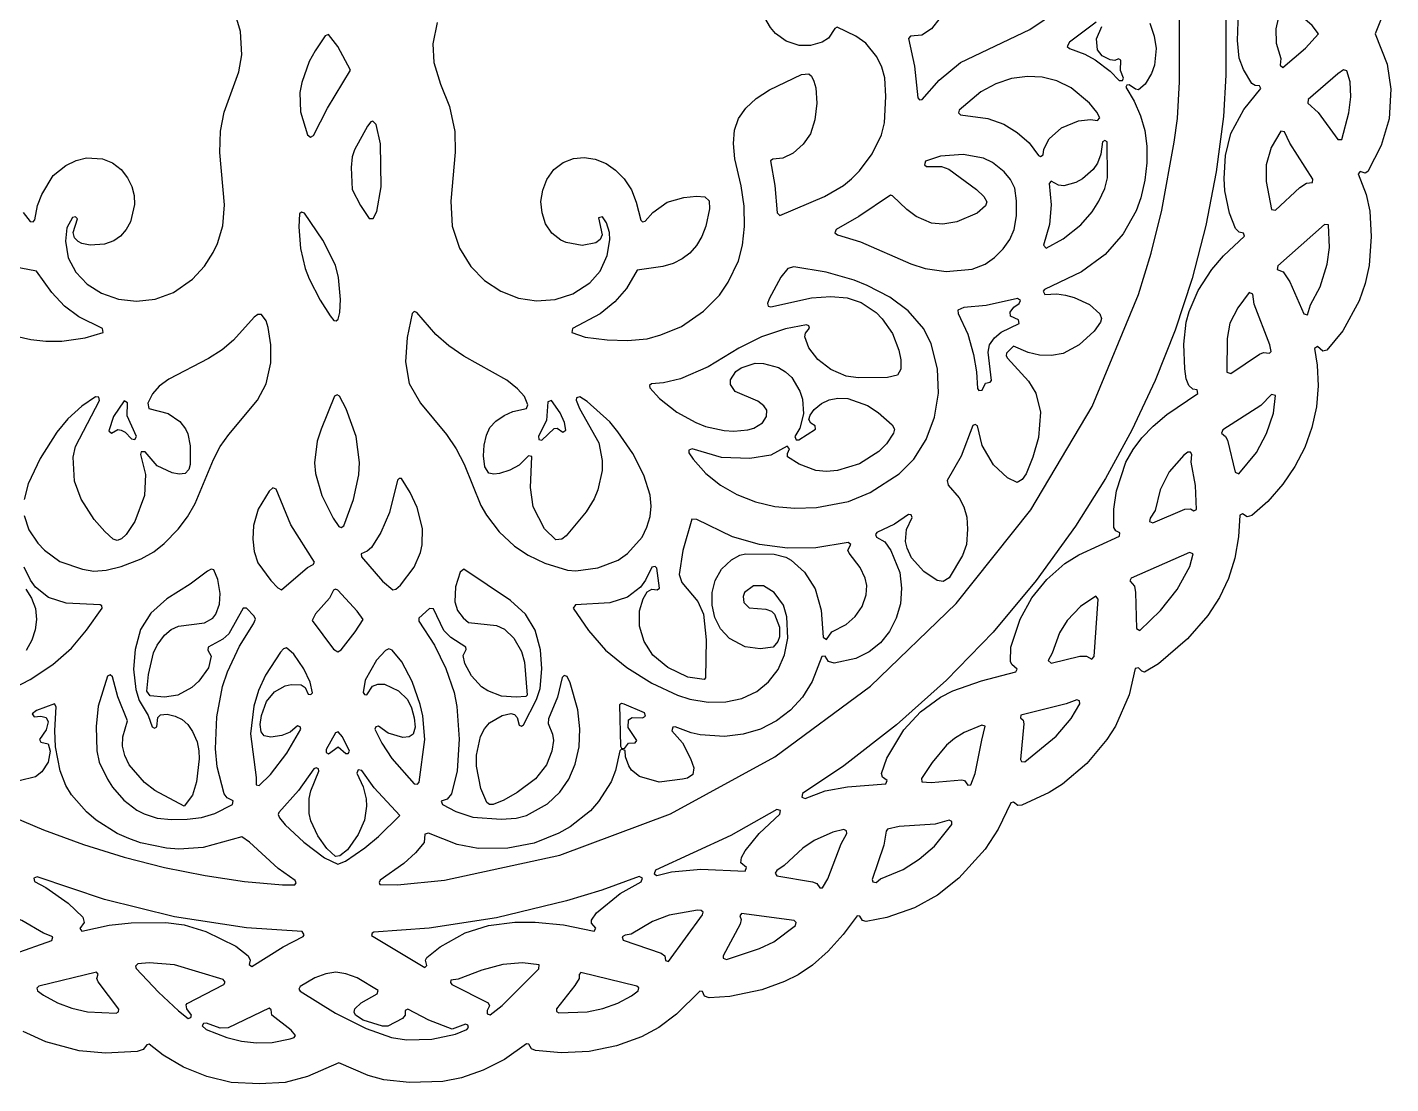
# Model space of a CAD drawing. Header units: metres. Extents: x 5 to 295, y 5 to 295.
# Drawn here: x 107.1 to 295.3, y 5.4 to 151.2 of the extents above; entities that cross this region are included whole.
import ezdxf

# ---------------------------------------------------------------- set-up
doc = ezdxf.new("R2010")
doc.units = ezdxf.units.M

msp = doc.modelspace()

# ---------------------------------------------------------------- linework, layer by layer
at = {"layer": 'CUT'}
for points in [[(106.5676, 125.6128), (107.5645, 124.3835), (107.9593, 124.337), (108.1762, 124.5863), (108.5726, 126.5718), (109.1451, 128.0857), (110.7004, 130.7129), (112.4444, 132.1162), (113.8794, 132.7709), (115.3173, 133.1525), (117.528, 133.0277), (118.8932, 132.4455), (120.0778, 131.5556), (120.9883, 130.3805), (121.5735, 129.2127), (121.8773, 127.9694), (121.9378, 126.6987), (121.4046, 124.3412), (120.7864, 123.2482), (120.0293, 122.3696), (119.0725, 121.7076), (117.7992, 121.2562), (115.8111, 121.1081), (114.6592, 121.325), (114.1693, 121.6076), (113.6672, 122.1199), (113.4931, 122.8403), (114.0514, 124.7316), (113.7827, 125.0223), (113.3725, 124.9008), (112.6222, 123.4818), (112.4198, 121.6536), (112.8011, 119.3753), (113.8539, 117.3577), (115.4028, 115.7322), (117.3972, 114.48), (119.725, 113.6751), (122.2122, 113.3901), (124.8144, 113.6754), (127.3279, 114.5865), (129.9459, 116.4148), (131.5962, 118.206), (132.811, 120.0818), (133.4062, 121.3298), (134.1431, 123.7665), (134.3497, 126.6609), (133.7361, 133.8967), (133.7968, 136.8517), (134.3038, 139.4643), (136.3545, 145.003), (136.7529, 147.3769), (136.5476, 150.5926), (134.3808, 158.0358)], [(294.962, 154.7377), (293.1519, 150.2732), (294.8143, 146.0619), (295.3174, 142.6404), (295.0816, 138.5194), (293.9877, 134.8437), (292.1742, 131.276), (291.803, 131.0406), (291.1218, 131.2753), (290.8304, 130.9582), (291.9104, 128.1162), (292.446, 125.7854), (292.622, 122.3079), (292.3245, 118.286), (291.7984, 115.8303), (290.9425, 113.4324), (288.684, 109.2688), (286.5173, 106.6094), (285.9272, 106.472), (285.2255, 107.1232), (284.8172, 106.8528), (285.1811, 104.5556), (285.2972, 101.6805), (285.0639, 98.7852), (284.4322, 95.9243), (283.4512, 93.1718), (282.0923, 90.5773), (280.4352, 88.1062), (278.3763, 85.7453), (276.1598, 83.7782), (275.4994, 83.6123), (274.8576, 84.0388), (274.4998, 83.851), (274.3061, 80.8395), (273.7831, 77.9046), (272.9294, 75.1271), (271.6895, 72.4902), (270.0953, 70.0041), (267.2842, 66.7725), (263.2644, 63.3431), (261.3371, 62.1963), (260.9624, 62.2978), (260.5083, 62.7947), (260.0581, 62.6936), (259.2374, 59.0707), (257.3311, 54.7297), (256.1566, 52.8916), (253.3745, 49.5824), (250.0093, 46.7443), (248.1741, 45.5709), (244.3932, 43.8311), (243.8633, 43.7738), (243.2587, 44.2462), (242.868, 44.1646), (241.124, 40.509), (239.3401, 37.7452), (235.7298, 33.7532), (232.7781, 31.3889), (229.5814, 29.6388), (225.7741, 28.3292), (222.9026, 27.7685), (222.4048, 27.9055), (222.0423, 28.509), (221.676, 28.5451), (219.7658, 25.9633), (217.699, 23.6621), (215.5318, 21.7291), (213.5487, 20.436), (211.6283, 19.4915), (208.5208, 18.3481), (204.0978, 17.4315), (201.25, 17.2271), (200.6215, 17.461), (200.3256, 18.1154), (199.955, 18.1451), (196.7553, 14.9642), (194.3059, 13.1328), (191.9359, 11.8431), (188.4792, 10.6046), (184.699, 9.839), (180.8047, 9.6342), (177.2692, 9.9588), (176.7457, 10.1943), (176.364, 10.8302), (176.0396, 10.9022), (173.0016, 8.7342), (170.0772, 7.2549), (167.0668, 6.1816), (164.5149, 5.7083), (159.8798, 5.5615), (156.3332, 5.9436), (154.1978, 6.5438), (150.156, 8.2534), (145.7998, 6.3672), (142.7281, 5.5678), (139.1718, 5.3859), (135.3031, 5.5671), (131.9054, 6.3963), (128.708, 7.687), (125.9021, 9.3093), (123.9741, 10.8363), (123.6548, 10.7495), (123.1447, 10.1263), (122.2912, 9.8192), (117.9557, 9.6045), (114.326, 9.9324), (109.7201, 11.1749), (106.5576, 12.6095)], [(272.5534, 155.1679), (272.5538, 144.5492), (272.2312, 138.8555), (271.2305, 131.2338), (269.7972, 123.804), (267.9123, 116.5005), (265.5643, 109.3707), (262.8148, 102.4092), (259.5869, 95.5698), (255.9364, 88.8872), (251.8266, 82.3426), (246.3965, 74.8303), (240.4288, 67.7217), (234.0038, 61.0606), (227.1078, 54.8967), (219.8319, 49.2332), (214.1457, 45.4462), (214.0637, 44.9337), (214.4927, 44.7671), (217.2506, 45.8122), (220.3603, 46.3781), (225.6393, 46.7589), (225.8041, 47.2318), (225.1889, 47.7098), (225.0546, 48.1761), (225.7751, 50.3007), (228.1338, 54.225), (230.413, 56.716), (233.1961, 58.7342), (234.8913, 59.583), (238.817, 60.9892), (243.5546, 62.2153), (243.7735, 62.5958), (243.7735, 62.5958), (243.0172, 63.2489), (242.8382, 63.636), (242.9042, 65.6271), (244.1965, 69.5038), (245.7918, 72.4342), (247.864, 74.9858), (250.3555, 77.1752), (252.2555, 78.3591), (257.9021, 80.9426), (257.9271, 81.4076), (257.3881, 81.6924), (257.1115, 82.1261), (257.1049, 84.6522), (257.4659, 87.2226), (258.7783, 91.1689), (259.7617, 92.9196), (260.9771, 94.5402), (262.5174, 96.1442), (264.4086, 97.7359), (268.686, 100.6344), (268.5958, 101.1254), (267.9851, 101.247), (267.4324, 101.7271), (267.105, 102.6489), (266.9199, 104.0417), (266.7444, 107.4268), (267.0957, 110.5011), (267.4803, 111.9592), (268.7251, 114.8436), (270.618, 117.746), (272.2473, 119.6436), (275.1375, 122.3625), (275.0068, 122.774), (274.4114, 122.8921), (273.9043, 123.4183), (273.0584, 125.5135), (272.4022, 128.6258), (272.3097, 130.2941), (272.5198, 133.4943), (273.2703, 136.503), (275.0637, 139.8245), (277.3935, 142.7186), (277.1861, 143.0953), (276.5928, 143.1188), (276.1287, 143.4279), (275.0006, 145.3594), (274.3911, 146.9257), (274.1552, 149.3592), (274.3016, 153.2031)], [(262.0716, 151.737), (262.6783, 149.9454), (262.9444, 148.2318), (262.7266, 145.943), (262.3041, 144.8027), (261.4262, 143.3268), (260.4866, 142.5574), (260.0708, 142.6462), (259.2223, 143.2504), (258.9003, 143.1721), (258.7572, 142.9124), (259.9017, 140.9583), (260.7717, 138.9719), (261.3575, 136.9477), (261.6517, 134.7774), (261.6528, 132.4466), (261.3916, 130.0953), (260.8322, 127.64), (260.1944, 125.8466), (258.4048, 122.6489), (255.8848, 119.8002), (252.6601, 117.4378), (247.5324, 115.0099), (247.3278, 114.7446), (247.5925, 114.2901), (249.239, 114.3794), (250.44, 114.2223), (251.6298, 113.8927), (253.7441, 112.9234), (255.1523, 111.6378), (255.3835, 110.9748), (255.2541, 110.4616), (254.3847, 109.2438), (252.3301, 107.3651), (250.1115, 106.1768), (248.4927, 105.8737), (246.8361, 105.9087), (245.2792, 106.2907), (243.276, 107.1794), (242.3101, 106.2139), (242.2467, 105.8514), (242.4465, 105.5162), (245.3352, 102.3353), (246.3242, 100.6964), (246.9779, 98.0797), (246.7051, 94.5679), (245.945, 91.8495), (244.9991, 89.5686), (244.4531, 88.7662), (243.7537, 88.3568), (242.4478, 89.0149), (240.5004, 90.7893), (238.9304, 93.4565), (238.3039, 96.1808), (237.9613, 96.3775), (237.6422, 96.2063), (236.0375, 91.9789), (234.0829, 88.6441), (234.2396, 87.9775), (235.764, 86.2417), (236.411, 84.9914), (236.8053, 83.5773), (236.9285, 81.8954), (236.7518, 79.7791), (236.2158, 78.2756), (234.3939, 75.1925), (233.5547, 74.7038), (232.7251, 74.8435), (230.885, 76.0834), (229.1849, 77.9685), (228.5576, 79.2807), (228.3641, 80.2156), (228.489, 81.881), (229.2883, 83.5277), (229.1368, 83.8961), (228.7408, 83.9393), (226.8345, 82.5829), (224.4122, 81.4433), (224.2265, 81.1726), (224.3671, 80.8035), (225.4842, 80.1438), (226.3417, 78.9911), (227.5827, 75.9521), (227.817, 73.7721), (227.6378, 71.6227), (227.0701, 69.6209), (226.1426, 67.7963), (224.8844, 66.2386), (223.3528, 64.9993), (221.5001, 64.0522), (218.5133, 63.4235), (217.7241, 63.6422), (217.2488, 64.3896), (216.8122, 64.3439), (215.49, 60.8728), (214.1511, 58.7305), (212.4846, 56.9151), (210.5508, 55.4572), (208.3224, 54.3176), (205.9417, 53.6132), (203.3865, 53.2866), (200.024, 53.5251), (198.7673, 53.7962), (196.5688, 54.6224), (196.237, 54.5736), (196.1121, 54.0623), (197.5919, 52.4445), (198.6989, 50.2886), (199.1325, 48.9601), (198.9919, 48.0513), (198.2685, 47.5713), (197.552, 47.3999), (194.3382, 47.0176), (191.644, 47.7918), (190.5286, 48.677), (190.1456, 49.2369), (189.7007, 50.4774), (189.6551, 51.385), (189.1349, 51.5673), (188.9358, 51.3451), (188.3199, 48.6141), (187.7057, 47.0532), (185.9779, 44.3301), (184.8534, 43.0542), (182.0566, 40.8273), (180.4854, 39.9404), (177.0914, 38.5945), (173.4478, 37.8795), (169.3631, 37.8489), (166.4525, 38.3862), (162.5202, 39.9614), (162.5202, 39.9614), (162.0147, 39.8236), (161.8975, 38.6784), (160.7201, 37.259), (159.0901, 35.7787), (155.8307, 33.468), (155.7018, 33.1667), (155.8199, 32.8984), (158.2556, 32.8469), (164.7423, 33.4863), (180.6456, 36.9343), (195.9119, 42.6329), (210.3183, 50.4959), (223.5352, 60.2374), (235.3433, 71.6373), (245.6401, 84.5907), (254.0946, 98.8597), (260.51, 114.2874), (262.2668, 120.0215), (263.7289, 125.9275), (265.4274, 135.2977), (265.8661, 138.6066), (266.1862, 143.6433), (266.1866, 154.0952)], [(163.7358, 151.8415), (163.0996, 148.8684), (163.2499, 146.2963), (164.1671, 143.3183), (165.4091, 140.2359), (166.1439, 136.7687), (166.1759, 133.9547), (165.5904, 127.186), (165.7898, 123.7162), (166.8172, 120.7057), (168.3623, 118.1637), (170.2633, 116.2092), (172.4809, 114.7404), (174.9277, 113.7907), (177.4148, 113.4208), (180.0167, 113.6183), (182.4406, 114.4046), (184.7901, 115.89), (186.1921, 117.5109), (187.1577, 119.6711), (187.5518, 121.8216), (187.4881, 122.8749), (187.093, 124.1756), (186.5126, 124.9989), (185.97, 124.8888), (186.4785, 122.5315), (186.1898, 121.9083), (185.6079, 121.4273), (183.7123, 121.0505), (181.5073, 121.4644), (180.7909, 121.7891), (179.5606, 122.7798), (178.6743, 124.0582), (178.1837, 125.5529), (178.033, 127.1338), (178.274, 128.696), (178.8339, 130.1741), (179.8211, 131.5396), (181.0902, 132.5117), (182.5207, 133.0629), (184.0105, 133.2174), (185.5003, 132.9826), (187.0144, 132.353), (188.3088, 131.4397), (189.5074, 130.2407), (190.5111, 128.741), (191.1911, 127.0498), (191.8048, 124.5739), (192.0365, 124.3312), (192.4333, 124.4031), (193.4617, 125.6128), (195.4395, 127.0594), (197.7651, 127.6754), (199.4894, 127.8565), (200.6469, 127.752), (201.2567, 127.2026), (201.2991, 126.107), (200.7959, 123.7461), (200.2276, 122.3105), (199.5066, 121.0795), (198.6013, 120.0239), (197.5439, 119.2078), (196.2804, 118.5653), (194.8483, 118.1505), (191.3244, 117.6746), (189.8583, 115.148), (188.2515, 113.2776), (186.2255, 111.6133), (182.3754, 109.6117), (182.2993, 109.0608), (184.1288, 108.4032), (187.1549, 108.0228), (189.964, 107.9348), (192.6845, 108.1624), (194.5841, 108.7157), (197.4116, 109.8689), (200.4776, 111.977), (202.6715, 114.1955), (203.879, 115.9891), (205.2863, 118.9468), (205.8645, 121.107), (206.1282, 123.6802), (206.0691, 126.4947), (205.6643, 129.2985), (204.8178, 133.0361), (204.6049, 135.1446), (204.7559, 136.9755), (205.2861, 138.5731), (206.2977, 140.0307), (207.7329, 141.3473), (209.5836, 142.5531), (214.0133, 144.6537), (215.0169, 144.7668), (215.3871, 144.4358), (215.7049, 143.7434), (215.9517, 142.8386), (216.0973, 140.6867), (215.857, 138.4013), (215.2542, 136.4851), (214.216, 135.0268), (212.8446, 133.8027), (211.4045, 133.1088), (210.028, 132.9941), (209.7289, 132.7248), (210.2972, 129.3343), (210.6476, 125.5488), (211.0027, 125.1772), (217.193, 127.8164), (219.7899, 129.3573), (220.9182, 130.2803), (221.9853, 131.3474), (223.7455, 133.7217), (225.0296, 136.3445), (225.4612, 137.9958), (225.6396, 141.6297), (225.5189, 144.2167), (225.0893, 145.6638), (224.392, 147.115), (222.8576, 148.9726), (221.5112, 149.9431), (218.9031, 151.1697), (218.6187, 151.0147), (217.7191, 149.6885), (216.8422, 149.1003), (215.2581, 148.6516), (213.6607, 148.6793), (211.8722, 149.2708), (210.428, 150.3319), (209.7289, 151.1269), (208.6293, 153.0078)], [(233.0749, 152.4087), (231.9392, 150.9594), (230.5909, 150.0712), (229.0584, 149.961), (228.7691, 149.6283), (229.5985, 145.8029), (230.0598, 141.4273), (230.2956, 141.1534), (230.6551, 141.1907), (233.0005, 143.854), (235.9382, 146.2934), (245.5067, 150.8786), (249.611, 153.6058)], [(254.6567, 151.8792), (250.9783, 149.1139), (250.6702, 148.5384), (250.9732, 148.2377), (253.1037, 147.4455), (254.5365, 146.6844), (256.5975, 145.0946), (257.8178, 143.8221), (258.2769, 143.813), (258.4416, 144.1732), (258.0141, 145.2043), (258.0846, 146.6134), (257.7585, 146.7974), (257.2184, 146.5982), (256.5841, 146.6633), (255.5117, 147.2305), (254.8568, 148.0663), (254.7055, 149.5946), (255.4273, 151.2664)], [(105.6116, 108.5648), (107.6394, 108.0756), (109.7219, 107.8472), (111.891, 107.8781), (115.1321, 108.3129), (117.5973, 109.0558), (117.5052, 109.6012), (114.2772, 111.2007), (112.2871, 112.7089), (110.5411, 114.5762), (108.4003, 117.5206), (104.0792, 118.3582)], [(106.71, 83.8152), (107.3439, 81.8049), (108.6029, 79.9884), (109.5212, 79.0387), (111.6226, 77.4613), (114.7473, 76.3758), (114.7473, 76.3758), (116.3151, 76.1203), (118.0428, 76.264), (120.12, 76.747), (122.848, 77.8306), (124.5916, 78.8021), (126.058, 79.9498), (127.9508, 81.9281), (129.2526, 83.6041), (130.3354, 85.4482), (132.8416, 91.5417), (133.7605, 93.3224), (134.9545, 94.9961), (138.8943, 99.6928), (140.0997, 101.982), (140.7352, 104.8546), (140.7673, 107.3696), (140.3867, 109.7401), (140.0918, 110.6632), (139.4733, 111.5171), (138.9764, 111.5465), (138.446, 111.1623), (135.6257, 107.9951), (134.0224, 106.656), (132.1366, 105.4575), (126.6886, 102.6331), (125.3422, 101.6339), (124.4093, 100.582), (123.7923, 99.2859), (123.8974, 98.5806), (126.592, 97.8798), (128.2133, 96.759), (129.0008, 95.7574), (129.3162, 95.0567), (129.6413, 93.4001), (129.6342, 90.8157), (129.4557, 90.1672), (128.9121, 89.6075), (128.0989, 89.5263), (127.1341, 89.7066), (125.0621, 90.6511), (123.4208, 92.599), (122.8756, 92.5801), (122.7761, 92.231), (123.4619, 89.4512), (123.3107, 86.5583), (121.9824, 82.9786), (120.7916, 81.1551), (120.1663, 80.5626), (119.5368, 80.357), (119.0139, 80.553), (117.8393, 81.5809), (116.3852, 83.2695), (114.5658, 86.0434), (113.6668, 88.5543), (113.4912, 91.8377), (113.8193, 93.3309), (117.0924, 99.6837), (117.0348, 100.1175), (116.5483, 100.197), (114.6697, 98.9069), (112.7273, 97.136), (111.2006, 95.2896), (108.9364, 91.6607), (107.255, 88.156), (106.7303, 86.0247)], [(104.2536, 59.4657), (107.5229, 61.173), (110.6532, 63.2504), (113.2237, 65.4742), (115.3275, 67.9577), (117.4992, 71.0008), (117.4407, 71.3271), (117.1901, 71.4858), (112.5155, 71.7139), (110.0598, 72.4996), (108.2703, 73.924), (107.5753, 74.861), (106.6943, 76.6691)], [(106.943, 73.647), (107.7324, 72.4071), (108.282, 70.9673), (108.4298, 69.4558), (108.2511, 68.0099), (107.7694, 66.594), (106.97, 65.1886)], [(103.9536, 42.7264), (109.3745, 40.424), (114.9029, 38.4051), (120.5072, 36.6447), (126.1011, 35.2171), (131.6769, 34.102), (137.1436, 33.3131), (142.3447, 32.8166), (144.078, 32.8261), (144.2478, 33.1174), (144.127, 33.4322), (141.7611, 35.0743), (137.794, 38.7166), (136.771, 39.4351), (131.4085, 37.9639), (128.0704, 37.759), (126.3473, 37.9053), (122.7727, 38.6412), (121.1381, 39.2156), (119.5324, 39.932), (116.6369, 41.7747), (115.3018, 42.8975), (113.2502, 45.242), (112.4773, 46.5415), (111.6898, 48.5546), (111.0304, 51.8739), (110.9423, 54.1329), (111.1474, 57.3886), (110.8892, 57.7941), (108.4061, 56.9122), (107.8173, 56.4329), (108.1122, 56.0007), (109.0236, 56.1078), (109.7436, 55.9148), (110.0417, 55.3088), (109.7366, 54.2097), (108.8216, 52.91), (109.0237, 52.5225), (110.0407, 52.2966), (110.3061, 51.296), (110.0342, 49.7698), (109.1524, 48.4184), (108.2574, 47.7294), (106.0041, 47.1662)]]:
    msp.add_lwpolyline(points, dxfattribs=at)
for points in [[(280.8427, 154.5598), (280.4894, 154.64), (280.2226, 154.395), (279.4666, 150.9625), (279.521, 149.0004), (280.1405, 146.8541), (280.0511, 145.9463), (280.4132, 145.6134), (283.5594, 148.271), (285.3355, 150.2641), (284.4686, 151.406), (280.8427, 154.5598)], [(145.824, 136.3257), (146.2083, 136.0155), (146.6309, 136.2611), (148.5852, 139.9932), (151.772, 145.2604), (150.0011, 148.5063), (148.7046, 150.1611), (148.26, 149.9733), (146.8664, 147.923), (146.0506, 146.4327), (145.0147, 143.5709), (144.7597, 142.1825), (144.8443, 139.513), (145.824, 136.3257)], [(283.9423, 141.1948), (283.8884, 140.6943), (285.2881, 139.3996), (288.0044, 135.7062), (288.5631, 135.6737), (289.5444, 139.3755), (289.7986, 141.5556), (289.7163, 143.6402), (289.2412, 145.1709), (288.8172, 145.2984), (288.0178, 144.7568), (283.9423, 141.1948)], [(235.7382, 139.717), (235.657, 139.3522), (235.92, 139.0866), (239.7279, 138.5726), (241.9043, 137.8113), (243.7792, 136.6742), (245.3986, 135.2294), (246.7001, 133.4901), (246.9763, 133.3635), (247.3301, 133.5663), (247.4567, 134.358), (248.1981, 135.7614), (249.8856, 137.3009), (252.2048, 138.245), (253.8948, 138.462), (254.8262, 138.2932), (255.1712, 138.6776), (254.753, 139.4702), (253.7404, 140.679), (251.1957, 142.8173), (249.233, 143.7768), (247.2335, 144.2818), (245.1717, 144.3966), (242.978, 144.1092), (240.8166, 143.3749), (238.7425, 142.2458), (235.7382, 139.717)], [(154.3184, 124.8046), (154.8781, 124.7764), (155.377, 125.748), (156.0018, 129.1729), (155.8825, 135.1083), (155.3073, 137.7696), (154.8506, 138.1955), (154.5718, 138.1039), (154.1171, 137.5268), (152.3113, 134.2604), (151.9868, 133.3164), (151.8218, 131.8404), (152.0039, 128.7832), (153.1139, 126.5756), (154.3184, 124.8046)], [(249.4558, 129.3811), (248.4728, 129.9227), (248.1842, 129.5982), (248.4708, 126.6854), (248.2058, 123.9533), (247.4159, 121.1071), (247.7528, 120.6811), (250.1024, 121.9581), (252.5542, 123.9176), (254.1134, 125.703), (255.0465, 127.1847), (255.8626, 128.905), (256.2231, 130.3997), (256.1781, 135.3785), (255.8475, 135.5384), (255.5306, 135.3527), (255.2851, 133.6669), (254.833, 132.4105), (254.2628, 131.5635), (252.7619, 130.2393), (251.8406, 129.7312), (250.2128, 129.2835), (249.4558, 129.3811)], [(283.6954, 129.646), (284.5392, 129.7573), (284.5581, 130.2293), (281.388, 135.1921), (280.6618, 136.7456), (280.1481, 136.859), (278.8281, 134.5737), (278.1459, 132.1894), (278.1179, 129.8958), (278.8694, 126.0118), (279.409, 125.9187), (282.7703, 129.0542), (283.6954, 129.646)], [(218.7702, 123.2611), (218.6104, 122.829), (218.9567, 122.5218), (222.1493, 121.5716), (229.1074, 118.531), (231.0722, 117.8935), (233.9825, 117.4854), (237.5672, 117.7999), (239.3442, 118.4999), (240.6149, 119.4195), (241.8157, 120.5924), (242.7277, 121.8808), (243.3497, 123.2821), (243.6565, 125.133), (243.6871, 127.2117), (243.4384, 128.9559), (242.8521, 130.1508), (241.9728, 131.2337), (240.3493, 132.4932), (239.0993, 133.094), (236.3162, 133.6167), (233.1747, 133.3851), (231.1116, 132.7178), (230.9492, 132.186), (231.2603, 131.9833), (233.3158, 131.9568), (234.3186, 131.615), (238.157, 128.7905), (239.1394, 127.806), (239.5645, 127.1039), (239.3763, 126.5244), (238.239, 125.5076), (235.4314, 124.3037), (233.4982, 124.0091), (231.96, 124.1598), (229.8277, 125.0449), (228.5367, 126.013), (226.5715, 127.9141), (226.2773, 128.002), (221.922, 125.0686), (218.7702, 123.2611)], [(145.3807, 125.5356), (144.9982, 125.6596), (144.7211, 125.4163), (144.6436, 123.615), (144.8445, 120.6677), (145.5078, 117.885), (146.0407, 116.4633), (147.55, 113.5348), (148.9227, 111.3484), (149.456, 110.724), (149.7905, 110.6626), (150.0459, 110.8871), (150.2573, 111.8103), (150.3755, 113.6249), (150.1175, 116.6379), (149.6931, 118.3467), (147.9175, 121.7932), (145.3807, 125.5356)], [(279.7199, 118.2571), (279.653, 117.7391), (280.491, 117.4224), (281.3711, 116.0658), (283.3159, 111.6117), (283.8521, 111.4835), (284.2304, 112.866), (285.6012, 115.3747), (286.5479, 118.4723), (286.871, 120.7683), (286.7131, 123.8892), (286.1684, 123.9454), (279.7199, 118.2571)], [(193.3086, 101.9896), (193.0315, 101.7476), (193.0582, 101.4151), (194.3862, 99.964), (196.7999, 98.0379), (199.4075, 96.615), (200.7437, 96.0824), (203.3247, 95.5152), (204.6636, 95.4266), (206.5907, 95.6218), (207.4354, 95.8655), (208.5959, 96.5742), (209.171, 97.456), (209.2015, 98.3302), (208.7946, 98.9325), (207.971, 99.5563), (204.8521, 100.9167), (204.1863, 101.8898), (204.2006, 102.53), (204.9112, 103.6629), (205.6737, 104.199), (207.6029, 104.8226), (208.7602, 104.7941), (210.826, 104.2041), (211.795, 103.6155), (212.6656, 102.8308), (213.7862, 100.9737), (214.1347, 99.8667), (214.281, 97.8327), (213.7451, 95.8538), (213.0789, 94.6943), (213.2718, 94.2414), (213.6374, 94.2424), (215.9053, 95.7348), (215.8864, 96.1617), (215.2733, 96.5594), (215.0062, 97.0406), (215.1817, 97.6375), (215.7667, 98.4068), (216.7446, 99.2464), (217.8238, 99.7525), (219.0304, 99.989), (220.406, 99.9268), (223.1105, 98.957), (224.5903, 98.0315), (226.5146, 96.3093), (226.8167, 95.6994), (226.6729, 95.1627), (225.7193, 93.7057), (224.6691, 92.6252), (221.9855, 90.9121), (218.9674, 89.9978), (217.439, 89.8783), (215.967, 90.0284), (213.662, 90.864), (212.0523, 91.9051), (212.0549, 92.374), (212.3607, 92.9836), (212.0153, 93.3679), (209.7519, 92.1382), (206.8648, 91.6649), (202.9567, 91.7823), (198.8893, 92.9992), (198.4541, 92.8243), (198.4367, 92.4532), (199.0481, 91.5556), (200.8, 89.5974), (202.824, 87.978), (205.0866, 86.6879), (207.6296, 85.6827), (210.3249, 85.049), (213.0883, 84.7926), (216.0691, 84.8812), (220.4971, 85.7524), (223.4548, 86.9729), (227.4887, 89.566), (229.5081, 91.5576), (231.2053, 94.2697), (232.3498, 97.3598), (232.9052, 100.7008), (232.7579, 104.0213), (231.8715, 107.5113), (230.8705, 109.5393), (228.7396, 112.0637), (226.1927, 113.9409), (223.0534, 115.5535), (221.2784, 116.2528), (217.3862, 117.3652), (212.934, 118.1171), (212.101, 117.9031), (211.1249, 116.6788), (209.5425, 113.72), (209.2862, 113.0472), (209.3988, 112.6978), (209.7517, 112.5967), (215.3768, 113.8189), (218.0375, 114.0277), (220.2997, 113.823), (222.2448, 113.1737), (224.279, 111.8187), (225.1462, 110.9462), (226.5436, 108.9145), (227.4518, 106.6), (227.7004, 105.3002), (227.7228, 103.9821), (227.2347, 103.1877), (225.8432, 102.8268), (221.8374, 102.7995), (220.1814, 103.0155), (218.0524, 103.9615), (216.2635, 105.3243), (214.9907, 106.9422), (214.4517, 108.476), (214.5312, 108.9643), (215.0882, 109.6647), (214.9981, 109.9872), (214.6912, 110.121), (211.7719, 109.5692), (208.4863, 108.4625), (205.3432, 106.9054), (201.1222, 104.3107), (197.2813, 102.6393), (194.9634, 102.1007), (193.3086, 101.9896)], [(244.0523, 113.0516), (244.2102, 113.4856), (243.8053, 113.7648), (239.4598, 112.7929), (236.4139, 112.4941), (235.5847, 112.1321), (235.6237, 111.6811), (236.9498, 108.838), (237.7393, 106.0309), (238.1542, 103.6114), (238.2706, 101.325), (238.4876, 101.0304), (238.9148, 101.0898), (239.4113, 102.0415), (240.0195, 102.2106), (240.2084, 102.4474), (239.7615, 106.3578), (239.9511, 107.3625), (240.6217, 108.3182), (241.5396, 109.0905), (244.0233, 110.3032), (243.9507, 110.8205), (242.8292, 111.309), (242.7783, 111.8458), (243.2804, 112.5318), (244.0523, 113.0516)], [(277.7618, 106.2911), (278.5641, 106.1895), (278.7962, 106.4298), (278.6205, 107.3295), (276.4504, 112.9643), (276.2633, 114.3428), (275.7801, 114.5612), (274.2152, 112.4673), (273.092, 110.3538), (272.7284, 108.2252), (272.7166, 103.5724), (273.2418, 103.41), (277.2056, 106.0817), (277.7618, 106.2911)], [(160.9171, 111.8328), (160.5598, 111.9384), (160.2769, 111.6958), (159.5533, 108.3637), (159.3518, 104.993), (159.8669, 102.0256), (161.4098, 99.2786), (165.0125, 94.9713), (166.3204, 93.0122), (167.4233, 90.8646), (169.7509, 85.1871), (170.5202, 83.8276), (172.266, 81.5384), (174.4048, 79.5696), (176.2549, 78.3238), (178.5647, 77.213), (181.7016, 76.2594), (182.8626, 76.1791), (185.8873, 76.5572), (188.6796, 77.6282), (189.9998, 78.5604), (191.9847, 80.8225), (192.6639, 82.1965), (193.0975, 83.6625), (193.235, 85.0805), (193.1205, 86.5953), (192.2486, 89.3508), (190.695, 92.3711), (188.6618, 95.3658), (187.5291, 96.7038), (184.3999, 99.5476), (183.3813, 100.1837), (182.9388, 100.042), (182.8787, 99.714), (183.358, 98.5778), (186.0283, 93.8182), (186.4767, 91.384), (186.4759, 90.0189), (185.9032, 87.3617), (185.3913, 86.1061), (184.2805, 84.2942), (181.5317, 81.0101), (180.9151, 80.5131), (180.08, 80.4386), (178.5435, 81.963), (176.9523, 84.9767), (176.597, 87.6429), (176.7813, 91.9629), (176.2977, 92.0439), (175.0244, 90.7665), (173.7385, 90.0643), (172.3295, 89.5877), (171.5453, 89.497), (170.8336, 89.6617), (170.3003, 90.4939), (170.0948, 92.0482), (170.2111, 93.5084), (170.5069, 94.8768), (170.9885, 95.9426), (171.8074, 96.8393), (172.9421, 97.6043), (174.1533, 98.1447), (176.0342, 98.5569), (176.2095, 99.0684), (175.7487, 100.1992), (174.7979, 101.2918), (173.3053, 102.4915), (167.4157, 105.7843), (165.3213, 107.1992), (163.5491, 108.7917), (160.9171, 111.8328)], [(150.2113, 100.2731), (149.8964, 100.4511), (149.5497, 100.2624), (147.6841, 95.7141), (147.1525, 94.0552), (146.7848, 91.0594), (146.9044, 89.5932), (147.7995, 86.5768), (149.3793, 83.4456), (150.1621, 82.3012), (150.4719, 82.1625), (150.8132, 82.3859), (152.1505, 86.0159), (152.9218, 89.4145), (153.0109, 91.1131), (152.5144, 94.6858), (151.1602, 98.5164), (150.2113, 100.2731)], [(272.1275, 95.6246), (271.9614, 95.1675), (272.5087, 94.6991), (272.7812, 94.1849), (273.8537, 89.7666), (274.3442, 89.5322), (276.7898, 92.5071), (278.18, 95.1102), (279.1355, 97.909), (279.4074, 100.3733), (278.8727, 100.4876), (277.3812, 98.9652), (272.1275, 95.6246)], [(121.5353, 94.3762), (121.9844, 94.2713), (122.2141, 94.7055), (120.9434, 97.5498), (120.9565, 99.3456), (120.4982, 99.6018), (119.0235, 97.4782), (118.401, 95.4736), (118.7894, 95.1759), (119.62, 95.6799), (120.1234, 95.59), (120.6479, 95.3036), (121.5353, 94.3762)], [(177.7109, 94.7374), (177.7636, 94.3092), (178.1419, 94.1817), (179.8436, 95.7945), (180.2517, 95.8496), (181.0587, 95.2952), (181.4737, 95.5613), (181.2738, 96.6132), (180.6693, 97.9753), (179.5086, 99.6799), (179.0084, 99.4628), (178.797, 96.9198), (177.7109, 94.7374)], [(262.1151, 83.4364), (262.0432, 82.9525), (262.4642, 82.7691), (266.8896, 84.692), (267.6881, 84.7), (268.1323, 84.4418), (268.4963, 84.6217), (268.3565, 87.9454), (267.7722, 91.1597), (267.882, 92.2345), (267.7051, 92.518), (267.3378, 92.5467), (266.7447, 92.1342), (264.7198, 89.8444), (263.4834, 87.3627), (262.8136, 84.5074), (262.1151, 83.4364)], [(154.0586, 78.8609), (153.2152, 78.5195), (153.2633, 78.117), (156.1454, 74.7487), (157.5852, 73.5486), (157.9966, 73.626), (158.6574, 74.1723), (160.5506, 76.6783), (161.4197, 78.6957), (161.6515, 79.7511), (161.6825, 81.9998), (160.9324, 84.924), (159.9741, 86.9831), (158.7737, 88.901), (158.4704, 88.9255), (158.2267, 88.6886), (157.1469, 84.2347), (155.9507, 81.4528), (154.6683, 79.4021), (154.0586, 78.8609)], [(141.5004, 87.4411), (141.0453, 87.6246), (140.5331, 87.1517), (139.0245, 84.6881), (138.3463, 82.4001), (138.2577, 80.5313), (138.4535, 78.818), (138.9841, 77.2641), (140.761, 74.8079), (141.7214, 73.795), (142.2147, 73.5339), (145.8021, 76.6327), (146.6198, 77.0425), (146.7655, 77.3729), (143.52, 82.5107), (141.5004, 87.4411)], [(220.3973, 79.0378), (220.7972, 79.8076), (220.4258, 80.0817), (215.9671, 79.3601), (212.0687, 79.3052), (208.1999, 79.8044), (204.4775, 80.868), (199.5277, 83.2518), (198.8635, 83.2833), (197.6055, 78.9886), (197.1134, 75.6355), (197.4721, 74.5596), (199.7031, 71.9409), (200.4807, 70.2007), (200.8349, 66.6569), (200.7473, 61.3812), (200.5793, 61.1717), (198.3103, 61.5082), (195.5594, 62.8415), (193.4956, 64.5189), (192.2796, 66.4118), (191.6549, 68.5211), (191.6587, 70.6414), (192.1613, 72.3052), (192.7075, 73.2673), (193.3485, 73.6457), (194.0824, 73.5316), (194.4068, 73.7766), (194.0105, 76.52), (193.8015, 76.7768), (193.3231, 76.6634), (192.454, 74.861), (191.7576, 73.9226), (189.9704, 72.5293), (187.5431, 71.7432), (182.792, 71.4551), (182.4758, 71.0034), (184.5846, 67.9286), (186.9586, 65.2059), (189.8866, 62.8311), (193.3509, 60.6784), (196.8788, 59.0191), (198.5647, 58.4708), (201.1006, 58.02), (203.5587, 58.0726), (205.7563, 58.5497), (207.8134, 59.5339), (209.4372, 60.853), (210.754, 62.5423), (211.6704, 64.5757), (212.1009, 66.8849), (211.9932, 69.8139), (211.5189, 71.4285), (210.2295, 73.1845), (208.7633, 74.0951), (207.3848, 74.1064), (206.1412, 73.181), (205.9269, 72.6284), (206.0217, 71.7974), (206.7906, 71.052), (209.0688, 70.8932), (209.8495, 70.6059), (210.2774, 70.184), (210.9654, 68.4028), (210.9424, 67.0502), (210.7485, 66.3909), (210.1031, 65.634), (208.3003, 65.4168), (206.1988, 65.6945), (204.0754, 66.8329), (202.8369, 68.1727), (202.0366, 69.7214), (201.6473, 71.4335), (201.6772, 73.1817), (202.089, 74.837), (202.974, 76.3815), (204.3279, 77.6719), (205.4742, 78.3312), (206.2834, 78.5138), (210.2418, 78.4622), (211.8139, 78.0443), (212.5648, 77.6532), (214.4265, 75.9977), (215.8936, 73.6721), (216.713, 70.7436), (216.9851, 66.9942), (217.4467, 66.6887), (218.1976, 67.7586), (220.1725, 68.767), (221.3999, 69.8549), (222.3678, 71.2648), (222.9389, 72.8701), (223.0053, 74.1326), (222.7719, 75.1569), (222.0827, 76.6381), (220.588, 78.579), (220.3973, 79.0378)], [(259.3098, 74.7676), (259.9415, 74.0502), (260.103, 73.1795), (260.2273, 68.2272), (260.6884, 67.9216), (263.5299, 70.703), (265.8344, 73.5838), (267.5693, 76.7588), (268.0397, 78.5327), (267.5427, 78.7102), (259.5107, 75.16), (259.3098, 74.7676)], [(118.9273, 61.5579), (118.5904, 61.8232), (118.2135, 61.6188), (116.9264, 57.5053), (116.6653, 54.7005), (116.722, 51.3126), (117.0733, 49.7658), (118.2117, 47.4343), (118.9245, 46.3066), (120.4508, 44.5255), (122.2498, 43.1478), (123.2939, 42.6379), (125.0827, 42.0495), (127.0569, 41.8409), (129.201, 41.8716), (131.1993, 42.1358), (133.0106, 42.6858), (135.4873, 43.9036), (135.5401, 44.4321), (134.7249, 44.8346), (134.3111, 45.4114), (133.3601, 49.1112), (133.1201, 51.5984), (133.3257, 56.0315), (134.0908, 60.1876), (134.7727, 62.2379), (136.423, 65.7768), (138.3679, 68.8493), (138.6235, 69.4758), (138.4426, 69.8911), (137.4117, 70.9897), (136.9557, 71.0171), (134.9783, 67.4749), (134.1284, 66.7557), (132.1253, 65.615), (132.0563, 65.2138), (132.5434, 64.3986), (132.1534, 62.7776), (130.8031, 60.9289), (129.8643, 60.0834), (127.9181, 59.0101), (126.0592, 58.7074), (124.1198, 58.8941), (123.659, 59.5381), (123.8647, 61.8484), (124.5713, 64.8548), (125.0722, 65.9219), (126.0686, 67.2996), (126.9971, 68.0696), (128.0136, 68.5175), (131.6197, 68.9913), (132.7304, 69.6427), (133.178, 70.1911), (133.678, 71.5796), (133.7646, 73.0274), (133.4258, 74.9789), (132.8902, 76.2963), (132.5369, 76.3909), (132.0113, 76.1124), (129.6222, 74.3369), (126.4072, 72.2899), (124.1941, 70.3425), (122.7831, 68.084), (122.0223, 65.3119), (121.8217, 62.597), (122.1138, 59.7933), (122.5879, 58.286), (123.8187, 56.2014), (124.3764, 54.6474), (124.7039, 54.4705), (125.0307, 54.6489), (125.1553, 55.9108), (125.5082, 56.2938), (126.4389, 56.3996), (127.5485, 56.1031), (128.5111, 55.6521), (129.3113, 54.9665), (129.9609, 53.9925), (130.5747, 52.5516), (130.8407, 51.3129), (130.8448, 50.2233), (130.4873, 47.0302), (129.9366, 45.2149), (128.8002, 43.6727), (124.7576, 45.8349), (123.3016, 46.9387), (121.2268, 49.3741), (120.5937, 50.6721), (120.2888, 51.9894), (120.322, 53.2453), (120.9638, 55.4779), (119.6567, 58.7549), (118.9273, 61.5579)], [(165.1065, 44.6647), (164.2723, 44.3606), (164.4285, 43.8957), (166.2779, 42.9584), (168.6498, 42.1581), (172.5618, 41.8997), (174.6235, 42.0463), (176.0495, 42.3931), (178.9618, 44.0264), (180.6245, 45.6106), (181.8649, 47.4179), (182.7728, 49.4846), (183.3083, 51.8592), (183.4211, 54.339), (183.1317, 56.9731), (182.0686, 60.7189), (181.6433, 61.5745), (181.2609, 61.7025), (180.9815, 61.4603), (180.3187, 58.7396), (179.0846, 55.754), (179.0494, 55.0944), (179.6344, 53.6429), (179.7695, 52.7708), (179.5246, 51.2881), (178.8251, 49.3918), (177.2896, 47.4726), (174.7762, 45.5524), (172.9236, 44.4937), (171.4599, 43.924), (170.9195, 43.9194), (170.566, 44.213), (169.7228, 46.134), (169.158, 49.2122), (169.1588, 50.7242), (169.698, 53.2808), (170.2449, 54.3435), (170.9449, 55.1963), (172.6619, 56.2214), (173.8731, 56.4595), (174.3632, 56.3281), (174.7428, 55.9234), (175.0224, 54.8688), (175.3627, 54.7276), (175.6491, 54.8998), (177.4029, 58.4093), (177.9159, 59.9414), (178.178, 62.6173), (177.978, 65.2448), (177.2166, 67.9691), (175.8932, 70.1682), (173.8241, 72.0584), (167.3797, 76.3918), (166.8856, 75.9569), (166.2299, 73.943), (166.1724, 71.8658), (166.5364, 70.6754), (167.2783, 69.6788), (168.0477, 69.0413), (171.8813, 68.6007), (172.9846, 68.1022), (174.291, 66.856), (175.3535, 65.0169), (175.7793, 63.569), (176.1368, 59.0191), (175.9616, 58.8264), (174.6298, 58.7362), (172.5996, 58.8821), (170.6897, 59.6013), (169.8392, 60.1738), (168.445, 61.6782), (167.5325, 63.3721), (167.2813, 64.4704), (167.717, 65.3181), (167.6866, 65.6478), (165.5865, 66.9443), (164.6462, 67.9371), (163.1859, 70.9136), (162.6706, 70.9877), (161.201, 69.6415), (161.1627, 69.2038), (163.3336, 65.9101), (164.924, 62.702), (166.0484, 59.3946), (166.4402, 57.4353), (166.7332, 52.9498), (166.4695, 48.5617), (165.6878, 45.4097), (165.1065, 44.6647)], [(149.9958, 73.5016), (149.6803, 73.6267), (149.4098, 73.4883), (148.8603, 72.3992), (146.9096, 70.2074), (146.4426, 69.3164), (149.411, 65.3713), (149.9902, 64.9644), (150.442, 65.253), (152.4048, 67.7369), (153.4891, 69.4538), (152.6852, 70.5827), (149.9958, 73.5016)], [(253.3406, 64.3951), (254.0684, 63.9963), (254.365, 64.3483), (254.939, 72.2611), (254.6069, 72.6725), (252.4903, 71.253), (250.6688, 69.3133), (249.5859, 67.597), (248.6062, 64.7928), (248.056, 63.7932), (248.4678, 63.4291), (252.4095, 64.37), (253.3406, 64.3951)], [(138.7231, 47.6413), (138.7278, 46.6194), (139.1603, 46.5369), (140.7136, 48.0539), (142.9765, 51.0161), (144.8893, 54.3225), (144.7855, 54.6359), (144.4409, 54.7532), (143.4341, 53.9059), (142.2791, 53.4367), (140.7359, 53.1992), (139.8373, 53.4009), (139.4022, 53.9533), (139.3035, 54.9602), (139.4588, 56.1998), (140.1607, 58.1296), (141.2773, 59.447), (142.7233, 60.2733), (143.5475, 60.4994), (144.9481, 60.4301), (145.4775, 60.0413), (145.8978, 59.1319), (146.2679, 59.0963), (146.4909, 59.3492), (146.2082, 60.8111), (145.2977, 62.6628), (143.9263, 64.6632), (142.9017, 65.5342), (142.5087, 65.4141), (142.0975, 64.953), (140.0231, 61.7531), (139.045, 59.6278), (138.4251, 57.4812), (137.9353, 53.6567), (138.7231, 47.6413)], [(153.4961, 59.3954), (153.6815, 59.0767), (154.014, 59.0405), (154.7794, 60.2641), (155.505, 60.5294), (156.4483, 60.5294), (158.3668, 59.6253), (159.6242, 58.3895), (160.1655, 57.2661), (160.5513, 55.8576), (160.6685, 54.572), (160.4141, 53.6246), (159.8285, 53.2411), (158.9829, 53.1432), (156.9356, 53.7782), (155.6103, 54.7185), (155.2443, 54.6558), (155.0967, 54.3152), (156.0898, 52.3608), (157.4759, 50.2662), (160.5533, 46.7871), (161.0197, 46.719), (161.2159, 46.995), (162.0065, 52.887), (161.7195, 56.1697), (161.3648, 57.7335), (160.2597, 60.8967), (158.8376, 63.5911), (157.524, 65.2049), (157.0309, 65.3801), (156.5687, 65.178), (155.3179, 63.8195), (153.7848, 61.072), (153.4961, 59.3954)], [(252.4027, 57.7997), (252.3749, 58.2051), (252.0016, 58.3657), (250.5379, 57.8037), (244.2817, 56.2691), (244.2003, 55.8734), (244.5757, 55.5351), (244.6924, 55.0662), (244.2332, 50.1435), (244.3531, 49.8373), (244.8401, 49.7958), (249.1513, 53.3362), (251.2129, 55.7988), (252.4027, 57.7997)], [(192.0661, 55.8689), (192.483, 56.1282), (192.3159, 56.5899), (189.5055, 57.7814), (189.1408, 57.8553), (188.8586, 57.6827), (189.0051, 51.9736), (189.1616, 51.6848), (189.5545, 51.6422), (190.1155, 52.3859), (191.0234, 52.4415), (191.2905, 52.739), (190.0586, 54.5334), (190.1203, 55.6211), (190.6158, 55.9319), (192.0661, 55.8689)], [(238.8615, 52.7956), (239.3214, 54.7296), (238.8811, 54.8694), (236.4304, 53.8484), (235.0926, 53.0148), (234.0052, 52.0942), (232.0337, 49.6922), (230.5717, 47.4969), (230.6214, 47.0587), (231.9051, 46.9676), (236.1105, 47.3188), (236.5007, 47.2123), (236.9357, 46.579), (237.3639, 46.6155), (237.9556, 48.2112), (238.8615, 52.7956)], [(148.3777, 51.5018), (148.3849, 51.1009), (148.7036, 50.9176), (150.0583, 51.8871), (151.0936, 50.9646), (151.4292, 50.9771), (151.6364, 51.2838), (150.6383, 53.274), (150.0306, 53.9646), (149.6781, 53.7919), (148.3777, 51.5018)], [(141.8702, 42.8323), (141.7827, 42.5356), (141.9708, 42.0817), (142.7561, 41.1187), (145.3224, 38.723), (148.1673, 36.5726), (150.009, 35.684), (151.0591, 36.0837), (153.7451, 37.9348), (155.6182, 39.4906), (158.5545, 42.403), (155.034, 46.202), (153.3051, 48.6196), (152.8167, 48.6806), (152.6462, 48.251), (153.5128, 46.3755), (153.9292, 44.7003), (153.958, 43.6793), (153.6653, 41.7764), (152.8099, 39.7832), (151.3482, 37.678), (150.3026, 36.8166), (149.6994, 36.757), (148.5004, 37.853), (147.2263, 39.5977), (146.2929, 41.6608), (146.0475, 42.6879), (146.0399, 44.7694), (146.2772, 45.827), (147.4009, 48.5115), (147.3132, 48.831), (147.0114, 48.9678), (146.7133, 48.8231), (144.5585, 45.8534), (141.8702, 42.8323)], [(211.0079, 42.5789), (211.1071, 43.0884), (210.6123, 43.2451), (204.2526, 39.6213), (193.8258, 34.8653), (193.661, 34.3358), (194.0462, 34.1313), (196.0379, 34.6335), (200.1074, 35.0139), (206.2409, 34.7014), (206.404, 35.2265), (205.6303, 35.8874), (205.6981, 36.5943), (206.2061, 37.531), (208.1566, 39.938), (211.0079, 42.5789)], [(234.7504, 41.1483), (234.7482, 41.5806), (234.3864, 41.7509), (232.4223, 41.1901), (227.4739, 40.8956), (225.8872, 40.5133), (225.6789, 40.2204), (225.3456, 38.3122), (223.7703, 33.5863), (223.835, 33.2574), (224.3176, 33.1385), (224.8962, 33.6683), (228.0078, 34.9636), (230.2428, 36.3661), (232.3508, 38.1485), (234.7504, 41.1483)], [(210.5887, 34.8204), (210.3405, 34.4321), (210.5994, 34.0892), (215.5368, 33.2482), (216.1348, 33.007), (216.5145, 32.4399), (216.8889, 32.4363), (217.609, 33.6801), (219.4721, 38.5133), (220.2303, 39.9353), (220.211, 40.2668), (219.8295, 40.4686), (218.3346, 40.0856), (215.7427, 38.9655), (214.1582, 37.9084), (211.5967, 35.5201), (210.5887, 34.8204)], [(108.528, 33.9339), (108.0656, 33.7586), (108.1468, 33.2708), (109.6892, 32.4584), (112.7954, 30.3192), (114.8238, 28.3539), (115.0137, 27.6213), (114.3799, 26.8196), (114.6811, 26.4189), (118.4288, 27.2749), (121.4846, 27.6024), (126.2438, 27.6319), (128.8165, 27.308), (131.7803, 26.4102), (135.9181, 24.3852), (137.6296, 23.0347), (137.9045, 22.4522), (137.7531, 21.8395), (138.1228, 21.5683), (142.4582, 24.2666), (145.2067, 25.698), (145.3757, 25.9484), (145.0615, 26.4083), (137.3856, 26.8902), (127.4703, 28.4213), (117.7893, 30.8196), (108.528, 33.9339)], [(191.8673, 33.2477), (192.062, 33.7382), (191.5898, 33.9737), (186.4323, 32.1182), (181.5593, 30.6206), (171.9046, 28.2723), (162.6001, 26.8627), (154.9892, 26.317), (154.7313, 26.1658), (154.6635, 25.8387), (162.0068, 21.4089), (162.2956, 21.6969), (162.0952, 22.4448), (162.2798, 22.8254), (164.1155, 24.2817), (167.5689, 26.2312), (170.7747, 27.2437), (174.4122, 27.6895), (177.2336, 27.6605), (181.1418, 27.3077), (185.3694, 26.4376), (185.5933, 26.8732), (185.0282, 27.5316), (185.0065, 27.9709), (185.7257, 28.9901), (188.9774, 31.6269), (191.8673, 33.2477)], [(104.1382, 22.4425), (104.6648, 22.3841), (104.8578, 23.0011), (105.3375, 23.3124), (110.527, 25.1326), (110.6818, 25.6598), (109.3599, 26.1793), (106.3875, 27.9283), (104.5986, 28.6232), (102.5893, 29.0607), (99.7995, 29.2551), (99.6602, 28.7185), (104.1382, 22.4425)], [(189.6457, 25.902), (189.2516, 25.6592), (189.3977, 25.1883), (194.6109, 23.3977), (195.1537, 23.0122), (195.2315, 22.3894), (195.6214, 22.2729), (200.3499, 28.7147), (200.4149, 29.0408), (200.1698, 29.3133), (199.6615, 29.3204), (195.7117, 28.6484), (193.4335, 27.7798), (190.4975, 26.0049), (189.6457, 25.902)], [(213.1468, 27.2307), (213.2682, 27.6172), (212.9809, 27.903), (205.7111, 28.859), (205.4666, 28.5372), (205.6678, 28.0544), (205.5288, 27.4136), (203.2026, 23.0549), (203.2029, 22.7252), (203.6429, 22.5101), (208.1878, 24.0539), (210.186, 24.9862), (213.1468, 27.2307)], [(119.3999, 15.1209), (119.7531, 15.3002), (119.7837, 15.662), (116.9469, 19.437), (116.7438, 19.9128), (116.9376, 20.4857), (116.6803, 20.786), (108.738, 18.8408), (108.4701, 18.5895), (108.5545, 18.198), (109.3808, 17.5982), (111.2992, 16.54), (113.2954, 15.7974), (115.4579, 15.3233), (119.3999, 15.1209)], [(134.2489, 19.069), (134.4513, 19.4183), (134.2006, 19.7752), (127.4805, 21.7906), (123.9529, 22.0552), (122.3876, 21.9211), (122.0776, 21.6204), (122.1772, 21.2677), (125.2566, 18.0386), (128.0074, 15.4325), (129.3663, 14.4087), (129.7154, 14.5186), (129.8254, 14.8317), (129.1723, 15.7058), (129.0786, 16.251), (129.2189, 16.4592), (134.2489, 19.069)], [(144.8072, 18.7828), (144.6404, 18.4498), (144.797, 18.1503), (149.6592, 15.1269), (153.8986, 13.022), (157.391, 11.7436), (159.4628, 11.43), (162.9989, 11.5195), (166.2632, 12.206), (167.8228, 12.8669), (168.0295, 13.133), (167.9517, 13.4608), (167.6089, 13.6037), (165.7644, 12.8937), (162.5776, 14.1607), (159.6433, 15.6756), (159.2949, 15.4885), (159.2782, 14.8678), (158.9219, 14.3985), (156.8993, 13.3304), (156.1503, 13.3339), (153.494, 14.1758), (152.4371, 14.8486), (152.2516, 15.284), (152.3579, 15.7309), (153.2404, 16.543), (155.4472, 17.8038), (155.5564, 18.2582), (152.666, 20.0081), (151.0919, 20.5647), (149.726, 20.7599), (148.3549, 20.5647), (146.8423, 19.9812), (144.8072, 18.7828)], [(170.5997, 15.5053), (170.604, 15.0407), (171.05, 14.91), (172.6735, 16.204), (177.7613, 21.2556), (177.7871, 21.782), (175.5016, 22.0547), (172.7888, 21.8559), (169.8546, 21.0451), (166.6275, 19.8133), (165.6221, 19.655), (165.5332, 19.333), (165.7262, 19.0604), (170.7575, 16.5393), (170.92, 16.1401), (170.5997, 15.5053)], [(180.5273, 15.1517), (184.3951, 15.2946), (186.5878, 15.7681), (188.639, 16.5231), (190.5562, 17.538), (191.4675, 18.2115), (191.5471, 18.6052), (191.2744, 18.8529), (183.5428, 20.7473), (183.2987, 20.4745), (183.3186, 19.9078), (182.7278, 18.933), (180.1779, 15.7231), (180.1839, 15.3484), (180.5273, 15.1517)], [(131.8598, 13.7425), (131.4647, 13.7153), (131.2954, 13.3942), (131.8518, 12.8551), (134.6679, 11.7486), (136.6859, 11.28), (138.8014, 11.0511), (140.9494, 11.0808), (143.4415, 11.5615), (143.962, 11.7701), (144.1397, 12.0474), (143.5585, 12.7989), (140.8938, 14.8444), (140.8099, 15.5735), (140.5166, 15.7976), (134.858, 13.0934), (133.7736, 13.0392), (131.8598, 13.7425)]]:
    msp.add_lwpolyline(points, close=True, dxfattribs=at)

doc.saveas('drawing.dxf')
